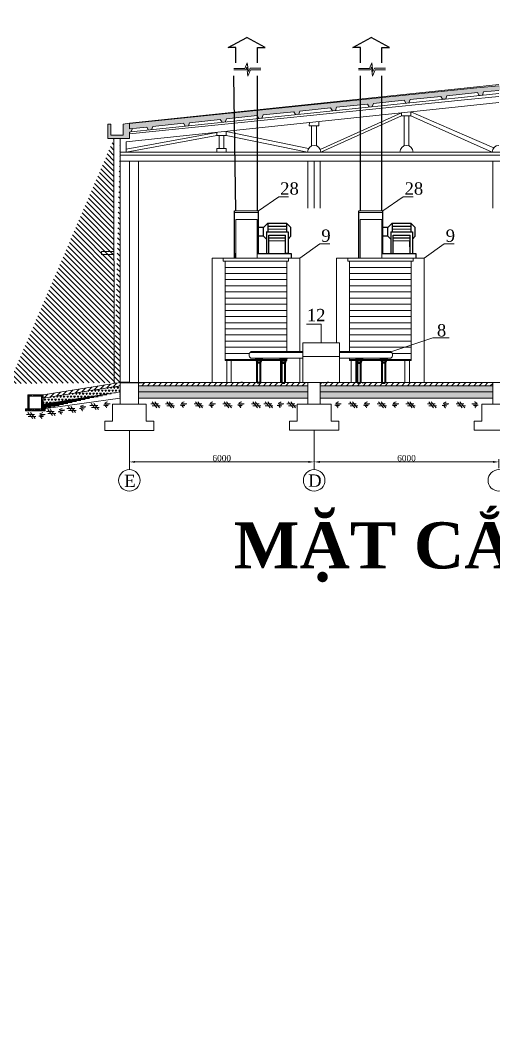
# Model space of a CAD drawing. Header units: inches. Extents: x -4475333 to 345677417, y -211198149 to 2125895.
# Drawn here: x -1955763 to -1940385, y 815438 to 848268 of the extents above; entities that cross this region are included whole.
import ezdxf

# ---------------------------------------------------------------- set-up
doc = ezdxf.new("R2010")
doc.units = ezdxf.units.IN
doc.header["$LTSCALE"] = 150
doc.header["$MEASUREMENT"] = 0
doc.linetypes.add('CENTER2', pattern=[1.125, 0.75, -0.125, 0.125, -0.125])
for name, color, linetype, lineweight in [('03 tbii', 3, 'Continuous', 50), ('1. N thuong', 255, 'Continuous', 0), ('chuthichso', 8, 'Continuous', 0), ('cot', 2, 'Continuous', 50), ('Duong vien', 7, 'Continuous', 50), ('EEEE', 7, 'Continuous', 0), ('KHUNG BVE', 7, 'Continuous', 0), ('LAYER3', 6, 'Continuous', 18), ('móng cột', 7, 'Continuous', 50), ('NHA XUONG', 80, 'Continuous', 50), ('TH net dam', 7, 'Continuous', 30)]:
    doc.layers.add(name, color=color, linetype=linetype, lineweight=lineweight)
for name, color, linetype in [('C.Tiet0.3', 3, 'Continuous'), ('Co ban', 21, 'Continuous'), ('duongtamchamgach', 50, 'Continuous'), ('MATCAT', 132, 'Continuous'), ('NET NHAP', 7, 'Continuous'), ('Net0.2', 4, 'Continuous'), ('Thiet bi', 7, 'Continuous'), ('vat lieu mat cat', 4, 'Continuous')]:
    doc.layers.add(name, color=color, linetype=linetype)
doc.styles.add('1', font='times.ttf')
doc.styles.get("Standard").update_dxf_attribs({"font": 'times.ttf', "height": 100})
doc.dimstyles.new('75', dxfattribs={"dimtxt": 200, "dimasz": 188, "dimexe": 94, "dimexo": 47, "dimgap": 20, "dimtad": 1, "dimtoh": 1, "dimdec": 0, "dimtxsty": '1', "dimcen": 2.5, "dimclrt": 256, "dimadec": 0, "dimazin": 0, "dimtfac": 1, "dimtdec": 0, "dimtix": 1, "dimtmove": 0, "dimatfit": 2, "dimfxl": 1, "dimlwd": 9, "dimlwe": 9, "dimarcsym": 0})
pattern_1 = [(130, (-1944894.3, 832384.654), (-72.8736, -6.3756), [7.61997, -83.8197]), (185, (-1944894.3, 832384.654), (14.0971, 76.4224), [6.096, -67.05576]), (79.549, (-1944900.37, 832384.12), (-58.7768, 70.04643), [6.476, -71.23575]), (133.8158, (-1944894.3, 832404.97), (-108.4312, -16.8169), [11.43, -125.7296]), (83.3644, (-1944903.33, 832403.57), (-94.9614, 98.9699), [9.714, -106.8536]), (188.816, (-1944894.3, 832404.97), (-94.9615, 98.9697), [9.144, -100.5836]), (159, (-1944904.46, 832399.894), (-60.64574, -40.90606), [7.61997, -83.8197]), (214, (-1944904.46, 832399.894), (-24.7207, 73.67493), [6.096, -67.05576]), (108.5486, (-1944909.51, 832396.486), (-85.3663, 32.76903), [6.476, -71.23575]), (142.5, (-1944894.297, 832384.654), (-1.235437, 33.821896), [0, -66.24297, 0, -68.07176, 0, -67.30976]), (172.5, (-1944894.297, 832384.654), (-26.72777, 40.07209), [0, -38.81106, 0, -64.71897, 0, -25.65391]), (212.5, (-1944871.64, 832384.654), (-54.236046, -2.29149), [0, -25.39991, 0, -79.24772, 0, -105.15563]), (222.5, (-1944861.48, 832384.654), (-59.25146, 10.17056), [0, -33.01988, 0, -52.62861, 0, -74.67574])]
pattern_2 = [(135, (-1944894.3, 832384.65), (101.0275, 101.0275), []), (135, (-1944961.65, 832384.65), (101.0275, 101.0275), [])]

# ---------------------------------------------------------------- blocks, each defined once
blk = doc.blocks.new('*D254')
at = {"layer": 'Defpoints', "color": 0, "lineweight": 0, "ltscale": 3, "transparency": 16777216}
for p in [(-1946219, 833904), (-1940219, 833904), (-1940219, 833653)]:
    blk.add_point(p, dxfattribs=at)
at = {"layer": 'NET NHAP', "color": 0, "lineweight": 9, "ltscale": 3, "transparency": 16777216}
for p, q in [((-1946219, 833951), (-1946219, 833998)), ((-1946031, 833904), (-1940407, 833904)), ((-1940219, 833700), (-1940219, 833998))]:
    blk.add_line(p, q, dxfattribs=at)
at = {"layer": 'NET NHAP', "color": 0, "lineweight": 0, "ltscale": 3, "transparency": 16777216}
for points in [[(-1946031, 833936), (-1946031, 833873), (-1946219, 833904)], [(-1940407, 833936), (-1940407, 833873), (-1940219, 833904)]]:
    blk.add_solid(points, dxfattribs=at)
at = {"layer": 'NET NHAP', "lineweight": 13, "ltscale": 3, "transparency": 16777216, "insert": (-1943219, 834026), "char_height": 200, "attachment_point": 5, "style": '1'}
blk.add_mtext('6000', dxfattribs=at)
blk = doc.blocks.new('*D253')
at = {"layer": 'Defpoints', "color": 0, "lineweight": 0, "ltscale": 3, "transparency": 16777216}
for p in [(-1952219, 833904), (-1952219, 833904), (-1946219, 833653)]:
    blk.add_point(p, dxfattribs=at)
at = {"layer": 'NET NHAP', "color": 0, "lineweight": 9, "ltscale": 3, "transparency": 16777216}
for p, q in [((-1952219, 833951), (-1952219, 833998)), ((-1946407, 833904), (-1952031, 833904)), ((-1946219, 833700), (-1946219, 833998))]:
    blk.add_line(p, q, dxfattribs=at)
at = {"layer": 'NET NHAP', "color": 0, "lineweight": 0, "ltscale": 3, "transparency": 16777216}
for points in [[(-1952031, 833936), (-1952031, 833873), (-1952219, 833904)], [(-1946407, 833936), (-1946407, 833873), (-1946219, 833904)]]:
    blk.add_solid(points, dxfattribs=at)
at = {"layer": 'NET NHAP', "lineweight": 13, "ltscale": 3, "transparency": 16777216, "insert": (-1949219, 834026), "char_height": 200, "attachment_point": 5, "style": '1'}
blk.add_mtext('6000', dxfattribs=at)

msp = doc.modelspace()

# ---------------------------------------------------------------- hatches: boundary and pattern name
at = {"linetype": 'ByBlock', "lineweight": 9, "ltscale": 10}
h = msp.add_hatch(dxfattribs=at)
h.set_pattern_fill('ANSI31', color=256, scale=967, style=0)
h.set_pattern_definition([(135, (-1800822.73, 952320.9), (85.47153, 85.47153), [])])
edge = h.paths.add_edge_path()
edge.add_line((-1952719.3, 844430.4), (-1952717.7, 836449.7))
edge.add_line((-1952519.4, 844430.4), (-1952519.4, 836481.5))
edge.add_line((-1956317.8, 836449.7), (-1956119.2, 836481.5))
edge.add_line((-1952719.3, 844424.5), (-1952519.3, 844424.4))
h = msp.add_hatch(dxfattribs=at)
h.set_pattern_fill('ANSI31', color=256, scale=967, style=0)
h.set_pattern_definition([(45, (-2192509.66, 814535.67), (-85.47153, 85.47153), [])])
edge = h.paths.add_edge_path()
edge.add_line((-1955019.3, 836081.5), (-1955019.3, 835981.5))
edge.add_line((-1955019.3, 836081.5), (-1952519.3, 836481.5))
edge.add_line((-1955019.3, 835981.5), (-1952519.3, 836381.5))
edge.add_line((-1952519.5, 836481.5), (-1952519.5, 836381.5))
h = msp.add_hatch(dxfattribs=at)
h.set_pattern_fill('TRIANG', color=256, scale=300, style=0)
h.set_pattern_definition([(120, (-1742724.74, 806181.23), (56.25, 97.42786), [56.25, -56.25]), (60, (-1742724.74, 806181.23), (112.5, 6e-08), [56.25, -56.25]), (180, (-1742696.62, 806229.94), (-56.25, 97.42786), [56.25, -56.25])])
edge = h.paths.add_edge_path()
edge.add_line((-1955019.3, 835781.5), (-1952519.3, 836181.5))
edge.add_line((-1955019.3, 835981.5), (-1952519.3, 836381.5))
edge.add_line((-1952519.5, 836381.5), (-1952519.5, 836181.5))
edge.add_line((-1955019.3, 835781.5), (-1955019.3, 835980.9))
at = {"layer": 'KHUNG BVE', "lineweight": 0}
h = msp.add_hatch(color=3, dxfattribs=at)
h.dxf.hatch_style = 1
h.paths.add_polyline_path([(-1948073, 845164.8), (-1948015.2, 845071.9), (-1947915.7, 845082.3), (-1947876.4, 845185.4), (-1946877.1, 845290.1), (-1946819.2, 845197), (-1946719.6, 845207.4), (-1946680.2, 845310.7), (-1945684.5, 845415), (-1945626.5, 845321.7), (-1945526.8, 845332.2), (-1945487.3, 845435.7), (-1944489.5, 845540.2), (-1944431.3, 845446.8), (-1944331.5, 845457.2), (-1944292, 845560.9), (-1943296.2, 845665.2), (-1943238, 845571.6), (-1943138, 845582.1), (-1943098.4, 845685.9), (-1942103.2, 845790.2), (-1942044.9, 845696.4), (-1941944.2, 845706.9), (-1941904.5, 845811), (-1940915, 845914.7), (-1940856.5, 845820.7), (-1940756, 845831.2), (-1940716.5, 845935.1), (-1940219.2, 845987.4), (-1940219.2, 846137.4), (-1940935.5, 846064.2), (-1952219.3, 844911.1), (-1952219.3, 844730.4), (-1951652.5, 844789.8), (-1951595, 844697.4), (-1951495.8, 844707.8), (-1951456.7, 844810.3), (-1950459.1, 844914.8), (-1950401.5, 844822.2), (-1950302.3, 844832.6), (-1950263.2, 844935.3), (-1949265.1, 845039.9), (-1949207.4, 844947.2), (-1949108, 844957.6), (-1949068.8, 845060.5)])
h.paths.add_polyline_path([(-1940219.2, 846137.4), (-1940219.2, 845987.4), (-1939721.9, 845935.1), (-1939682.4, 845831.2), (-1939581.9, 845820.7), (-1939523.6, 845914.4), (-1938534, 845811.3), (-1938494.2, 845706.9), (-1938393.5, 845696.4), (-1938335.4, 845789.9), (-1937340.2, 845686.5), (-1937300.4, 845582.1), (-1937200.5, 845571.6), (-1937141.9, 845665.8), (-1936146.4, 845562.4), (-1936106.2, 845457.1), (-1936007.1, 845446.8), (-1935948.4, 845541), (-1934951.5, 845436.8), (-1934911.6, 845332.2), (-1934811.9, 845321.7), (-1934753.2, 845416.1), (-1933758.7, 845312.2), (-1933718.8, 845207.4), (-1933619.2, 845197), (-1933560.4, 845291.5), (-1932989.3, 845231.8), (-1932989.3, 845398.5), (-1936098, 845716.2)])
h.paths.add_polyline_path([(-1932989.3, 845398.5), (-1932989.3, 845231.8), (-1932562.7, 845187.2), (-1932522.7, 845082.3), (-1932423.2, 845071.9), (-1932364.3, 845166.5), (-1931370.4, 845062.6), (-1931330.4, 844957.6), (-1931231, 844947.2), (-1931172.1, 845041.8), (-1930176.2, 844937.9), (-1930136.1, 844832.6), (-1930036.9, 844822.2), (-1929977.9, 844917.2), (-1928982.7, 844813), (-1928942.6, 844707.8), (-1928843.4, 844697.4), (-1928784.4, 844792.3), (-1928219.1, 844730.4), (-1928219.1, 844911.1)])
h = msp.add_hatch(color=256, dxfattribs=at)
h.dxf.hatch_style = 1
h.paths.add_polyline_path([(-1928019.1, 844890.3), (-1928219.1, 844924.5), (-1928219.1, 844730.4), (-1928317.9, 844741.2), (-1928269.1, 844637.3), (-1928219.1, 844630.4), (-1928219.1, 844567.9), (-1928219.1, 844424.4), (-1928019.1, 844424.5), (-1927519.1, 844424.5), (-1927519.1, 844890.3), (-1927619.1, 844890.3), (-1927619.1, 844524.5), (-1928019.1, 844524.5)])
h.paths.add_polyline_path([(-1952120.7, 844740.7), (-1952219.3, 844730.4), (-1952219.3, 844911.1), (-1952219.3, 844924.5), (-1952419.3, 844890.3), (-1952419.3, 844524.5), (-1952819.3, 844524.5), (-1952819.3, 844890.3), (-1952919.3, 844890.3), (-1952919.3, 844424.5), (-1952419.3, 844424.5), (-1952219.3, 844424.4), (-1952219.3, 844630.4), (-1952169.3, 844637.3)])
at = {"layer": 'MATCAT', "lineweight": 9, "ltscale": 3}
h = msp.add_hatch(dxfattribs=at)
h.set_pattern_fill('ANSI31', color=3, scale=40, style=0)
h.set_pattern_definition([(45, (-3436608.02, 1067353.47), (-89.802561, 89.802561), [])])
edge = h.paths.add_edge_path()
edge.add_line((-1946419.2, 836481.5), (-1951388.5, 836481.5))
edge.add_line((-1951388.5, 836481.4), (-1951643.5, 836481.4))
edge.add_line((-1951643.5, 836481.5), (-1951919.3, 836481.5))
edge.add_line((-1951919.3, 836481.5), (-1951919.3, 836381.5))
edge.add_line((-1951919.3, 836381.5), (-1946419.2, 836381.5))
edge.add_line((-1946419.2, 836381.5), (-1946419.2, 836481.5))
h.paths.add_polyline_path([(-1940419.1, 836481.5), (-1946019.2, 836481.5), (-1946019.2, 836381.5), (-1940419.1, 836381.5)])
h.paths.add_polyline_path([(-1934419.2, 836481.5), (-1940019.1, 836481.5), (-1940019.1, 836381.5), (-1934419.2, 836381.5)])
h.paths.add_polyline_path([(-1928519.1, 836481.5), (-1928795, 836481.5), (-1928795, 836481.4), (-1929050, 836481.4), (-1929050, 836481.5), (-1934019.2, 836481.5), (-1934019.2, 836381.5), (-1928519.1, 836381.5)])
h = msp.add_hatch(dxfattribs=at)
h.set_pattern_fill('TRIANG', color=3, scale=15, style=0)
h.set_pattern_definition([(60, (-3436608.02, 1067353.47), (-71.437474, 123.733365), [71.4375, -71.4375]), (120, (-3436608.02, 1067353.47), (-142.874974, 1.5e-05), [71.4375, -71.4375]), (0, (-3436643.74, 1067415.34), (71.4375, 123.73335), [71.4375, -71.4375])])
h.paths.add_polyline_path([(-1951919.3, 836381.5), (-1951919.3, 836181.5), (-1946419.2, 836181.5), (-1946419.2, 836381.5)])
h.paths.add_polyline_path([(-1940419.1, 836181.5), (-1940419.1, 836181.5), (-1940419.1, 836381.5), (-1946019.2, 836381.5), (-1946019.2, 836181.5)])
h.paths.add_polyline_path([(-1940019.1, 836381.5), (-1940019.1, 836181.5), (-1934419.2, 836181.5), (-1934419.2, 836381.5)])
h.paths.add_polyline_path([(-1934019.2, 836381.5), (-1934019.2, 836181.5), (-1928519.1, 836181.5), (-1928519.1, 836381.5)])
h = msp.add_hatch(dxfattribs=at)
h.set_pattern_fill('DOTS', color=3, scale=25, style=0)
h.set_pattern_definition([(0, (-3436608.02, 1067353.47), (19.84375, 39.6875), [0, -39.6875])])
edge = h.paths.add_edge_path()
edge.add_line((-1940419.1, 836181.5), (-1946019.2, 836181.5))
edge.add_line((-1946019.2, 836181.5), (-1946019.2, 835981.5))
edge.add_line((-1946019.2, 835981.5), (-1940569.1, 835981.5))
edge.add_line((-1940569.1, 835981.5), (-1940419.1, 835981.5))
edge.add_line((-1940419.1, 835981.5), (-1940419.1, 836181.5))
edge = h.paths.add_edge_path()
edge.add_line((-1934419.2, 836181.5), (-1940019.1, 836181.5))
edge.add_line((-1940019.1, 836181.5), (-1940019.1, 835981.5))
edge.add_line((-1940019.1, 835981.5), (-1939869.1, 835981.5))
edge.add_line((-1939869.1, 835981.5), (-1934419.2, 835981.5))
edge.add_line((-1934419.2, 835981.5), (-1934419.2, 836181.5))
at = {"layer": 'Net0.2', "lineweight": 9}
h = msp.add_hatch(dxfattribs=at)
h.set_pattern_fill('AR-CONC', color=256, scale=0.399999, style=0)
h.set_pattern_definition(pattern_1)
h.paths.add_polyline_path([(-1955589.3, 835631.5), (-1955519.3, 835631.5), (-1955519.3, 836081.5), (-1955504, 836081.5), (-1955504, 836026.9), (-1955469.3, 836026.9), (-1955469.3, 835631.5), (-1955069.3, 835631.5), (-1955069.3, 836026.9), (-1955034.6, 836026.9), (-1955034.6, 836081.5), (-1955019.3, 836081.5), (-1955019.3, 835631.5), (-1954949.3, 835631.5), (-1954949.3, 835561.5), (-1955589.3, 835561.5)])
h = msp.add_hatch(dxfattribs=at)
h.set_pattern_fill('ANSI32', color=256, scale=14.999947, style=0)
h.set_pattern_definition(pattern_2)
h.paths.add_polyline_path([(-1955589.3, 835631.5), (-1955519.3, 835631.5), (-1955519.3, 836081.5), (-1955504, 836081.5), (-1955504, 836026.9), (-1955469.3, 836026.9), (-1955469.3, 835631.5), (-1955069.3, 835631.5), (-1955069.3, 836026.9), (-1955034.6, 836026.9), (-1955034.6, 836081.5), (-1955019.3, 836081.5), (-1955019.3, 835631.5), (-1954949.3, 835631.5), (-1954949.3, 835561.5), (-1955589.3, 835561.5)])
h = msp.add_hatch(dxfattribs=at)
h.set_pattern_fill('AR-CONC', color=256, scale=0.399999, style=0)
h.set_pattern_definition(pattern_1)
h.paths.add_polyline_path([(-1955489, 836081.5), (-1955049.6, 836081.5), (-1955049.6, 836042.5), (-1955489, 836042.5)])
h = msp.add_hatch(dxfattribs=at)
h.set_pattern_fill('ANSI32', color=256, scale=14.999947, style=0)
h.set_pattern_definition(pattern_2)
h.paths.add_polyline_path([(-1955489, 836081.5), (-1955049.6, 836081.5), (-1955049.6, 836042.5), (-1955489, 836042.5)])
at = {"layer": 'vat lieu mat cat', "lineweight": 9}
h = msp.add_hatch(dxfattribs=at)
h.set_pattern_fill('DOTS', color=256, scale=500, style=0)
h.set_pattern_definition([(180, (-1742724.742, 806181.23), (-15.625, 31.25), [0, -31.25])])
edge = h.paths.add_edge_path()
edge.add_line((-1955019.3, 835781.5), (-1955019.3, 835631.5))
edge.add_line((-1952521.9, 835981.5), (-1955011.1, 835631.5))
edge.add_line((-1955019.3, 835781.5), (-1952519.3, 836181.5))
edge.add_line((-1952521.9, 835981.5), (-1952521.9, 836181.5))
h = msp.add_hatch(dxfattribs=at)
h.set_pattern_fill('DOTS', color=256, scale=500, style=0)
h.set_pattern_definition([(0, (-2189209.525, 814535.674), (15.625, 31.25), [0, -31.25])])
edge = h.paths.add_edge_path()
edge.add_line((-1946419.2, 835981.5), (-1946419.2, 836181.5))
edge.add_line((-1951919.3, 836181.5), (-1946419.2, 836181.5))
edge.add_line((-1951919.3, 835981.5), (-1951919.3, 836181.5))
edge.add_line((-1940419.1, 835981.5), (-1946019.2, 835981.5))

# ---------------------------------------------------------------- linework, layer by layer
at = {"color": 1, "linetype": 'Continuous', "lineweight": 18}
for p, q in [((-1948467.1, 846699.2), (-1948824.4, 846699.2)), ((-1948467.1, 846699.2), (-1948388, 846883.8)), ((-1948439.3, 846659.2), (-1948402.4, 846743.5)), ((-1948402.4, 846743.5), (-1948370.4, 846449.2)), ((-1948388, 846883.8), (-1948352.8, 846598.4)), ((-1948352.8, 846598.4), (-1948300, 846703.8)), ((-1948300, 846703.8), (-1947948.1, 846703.8)), ((-1944424.5, 846699.2), (-1944781.8, 846699.2)), ((-1944424.5, 846699.2), (-1944345.4, 846883.8)), ((-1944396.7, 846659.2), (-1944359.8, 846743.5)), ((-1944359.8, 846743.5), (-1944327.8, 846449.2)), ((-1944345.4, 846883.8), (-1944310.2, 846598.4)), ((-1944310.2, 846598.4), (-1944257.5, 846703.8)), ((-1944257.5, 846703.8), (-1943905.5, 846703.8)), ((-1948824.4, 846659.2), (-1948439.3, 846659.2)), ((-1948370.4, 846449.2), (-1948280.9, 846659.2)), ((-1948280.9, 846659.2), (-1947948.1, 846659.2)), ((-1944781.8, 846659.2), (-1944396.7, 846659.2)), ((-1944327.8, 846449.2), (-1944238.3, 846659.2)), ((-1944238.3, 846659.2), (-1943905.5, 846659.2))]:
    msp.add_line(p, q, dxfattribs=at)
at = {"ltscale": 5}
for p, q in [((-1947723.8, 841571.8), (-1947115.5, 841574.7)), ((-1947723.3, 841475.5), (-1947115, 841478.4)), ((-1943683.8, 841571.8), (-1943075.5, 841574.7)), ((-1943683.3, 841475.5), (-1943075, 841478.4)), ((-1947689.9, 841186.7), (-1947144.8, 841189.3)), ((-1943649.9, 841186.7), (-1943104.8, 841189.4))]:
    msp.add_line(p, q, dxfattribs=at)
at = {"linetype": 'ByBlock', "lineweight": 18}
msp.add_line((-1952719.7, 836381.5), (-1952719.3, 836381.5), dxfattribs=at)
at = {"linetype": 'ByBlock', "lineweight": 18, "ltscale": 10}
for p, q in [((-1952521.9, 835981.5), (-1952521.1, 835981.5)), ((-1952519.3, 836181.5), (-1952519.5, 836181.5))]:
    msp.add_line(p, q, dxfattribs=at)
at = {"layer": '1. N thuong', "linetype": 'Continuous', "lineweight": 18, "ltscale": 10}
for p, q in [((-1940935.5, 846064.2), (-1952219.3, 844911.1)), ((-1940219.2, 846137.4), (-1940935.5, 846064.2)), ((-1943098.4, 845685.9), (-1942103.2, 845790.2)), ((-1942044.9, 845696.4), (-1942103, 845789.9)), ((-1941944.2, 845706.9), (-1941904.7, 845810.6)), ((-1941904.5, 845811), (-1940915, 845914.7)), ((-1940856.5, 845820.7), (-1940915, 845914.7)), ((-1940856.5, 845820.7), (-1940914.8, 845914.4)), ((-1940716.5, 845935.1), (-1940756, 845831.2)), ((-1940219.2, 845987.4), (-1940716.5, 845935.1)), ((-1946680.2, 845310.7), (-1945684.5, 845415)), ((-1945626.5, 845321.7), (-1945684.5, 845415)), ((-1945526.8, 845332.2), (-1945487.3, 845435.7)), ((-1945487.3, 845435.7), (-1944489.5, 845540.2)), ((-1944431.3, 845446.8), (-1944489.5, 845540.2)), ((-1944292, 845560.9), (-1944331.5, 845457.2)), ((-1944292, 845560.9), (-1943296.2, 845665.2)), ((-1943296.2, 845665.2), (-1943238, 845571.6)), ((-1943138, 845582.1), (-1943098.4, 845685.9)), ((-1949108, 844957.6), (-1949068.8, 845060.5)), ((-1949068.8, 845060.5), (-1948073, 845164.8)), ((-1948015.1, 845071.5), (-1948073, 845164.8)), ((-1947915.7, 845082.3), (-1947876.4, 845185.4)), ((-1947876.4, 845185.4), (-1946877.1, 845290.1)), ((-1946877.1, 845290.1), (-1946819, 845196.6)), ((-1946719.6, 845207.4), (-1946680.2, 845310.7)), ((-1952219.3, 844924.5), (-1952419.3, 844890.3)), ((-1952419.3, 844890.3), (-1952419.3, 844524.5)), ((-1952219.3, 844911.1), (-1952219.3, 844730.4)), ((-1952219.3, 844730.4), (-1951652.5, 844789.8)), ((-1951652.5, 844789.8), (-1951595, 844697.4)), ((-1951495.8, 844707.8), (-1951456.7, 844810.3)), ((-1951456.7, 844810.3), (-1950459.1, 844914.8)), ((-1950401.5, 844822.2), (-1950459.1, 844914.8)), ((-1950263.2, 844935.3), (-1950302.3, 844832.6)), ((-1950263.2, 844935.3), (-1949265.1, 845039.9)), ((-1949207.3, 844946.9), (-1949265.1, 845039.9))]:
    msp.add_line(p, q, dxfattribs=at)
at = {"layer": '1. N thuong', "lineweight": 18}
for p, q in [((-1952919.3, 844424.5), (-1952919.3, 844890.3)), ((-1952819.3, 844890.3), (-1952819.3, 844524.5)), ((-1952219.3, 844924.5), (-1952219.3, 844730.4)), ((-1952219.3, 844880.4), (-1952219.3, 844730.4)), ((-1952219.3, 844880.4), (-1952219.3, 844730.4)), ((-1952120.7, 844740.7), (-1952169.3, 844637.3)), ((-1952419.3, 844424.5), (-1952919.3, 844424.5)), ((-1952819.3, 844524.5), (-1952419.3, 844524.5)), ((-1952219.3, 844630.4), (-1952169.3, 844637.3)), ((-1952219.3, 844630.4), (-1952219.3, 844424.5))]:
    msp.add_line(p, q, dxfattribs=at)
at = {"layer": '1. N thuong', "lineweight": 0}
msp.add_line((-1952919.3, 844890.3), (-1952819.3, 844890.3), dxfattribs=at)
at = {"layer": '1. N thuong', "linetype": 'ByBlock', "lineweight": 18, "ltscale": 10}
msp.add_line((-1952419.3, 844424.5), (-1952219.3, 844424.4), dxfattribs=at)
at = {"layer": 'C.Tiet0.3', "lineweight": 18}
for p, q in [((-1955519.3, 836081.5), (-1955519.3, 835631.5)), ((-1955519.3, 836081.5), (-1955504, 836081.5)), ((-1955504, 836081.5), (-1955504, 836026.9)), ((-1955504, 836026.9), (-1955469.3, 836026.9)), ((-1955489, 836081.5), (-1955489, 836042.5)), ((-1955489, 836081.5), (-1955049.6, 836081.5)), ((-1955049.6, 836042.5), (-1955489, 836042.5)), ((-1955469.3, 836026.9), (-1955469.3, 835631.5)), ((-1955069.3, 836026.9), (-1955034.6, 836026.9)), ((-1955069.3, 836026.9), (-1955069.3, 835631.5)), ((-1955049.6, 836081.5), (-1955049.6, 836042.5)), ((-1955034.6, 836081.5), (-1955034.6, 836026.9)), ((-1955034.6, 836081.5), (-1955019.3, 836081.5)), ((-1955019.3, 836081.5), (-1955019.3, 835631.5)), ((-1955589.3, 835631.5), (-1955589.3, 835561.5)), ((-1955519.3, 835631.5), (-1955589.3, 835631.5)), ((-1954949.3, 835561.5), (-1955589.3, 835561.5)), ((-1955519.3, 835561.5), (-1954949.3, 835561.5)), ((-1955469.3, 835631.5), (-1955069.3, 835631.5)), ((-1955019.3, 835631.5), (-1954949.3, 835631.5)), ((-1955019.3, 835631.5), (-1954949.3, 835631.5)), ((-1954949.3, 835631.5), (-1954949.3, 835561.5))]:
    msp.add_line(p, q, dxfattribs=at)
at = {"layer": 'chuthichso', "lineweight": 0}
for p, q in [((-1948022.9, 842064.5), (-1947370, 842528.5)), ((-1947370, 842528.5), (-1947047.1, 842528.5)), ((-1943982.9, 842064.5), (-1943330, 842528.5)), ((-1943330, 842528.5), (-1943007.1, 842528.5)), ((-1946687.9, 840531.5), (-1946035, 840995.5)), ((-1946035, 840995.5), (-1945712.1, 840995.5)), ((-1942647.9, 840531.5), (-1941995, 840995.5)), ((-1941995, 840995.5), (-1941672.1, 840995.5)), ((-1942364.2, 837937.7), (-1941833.7, 837937.7))]:
    msp.add_line(p, q, dxfattribs=at)
at = {"layer": 'Co ban', "linetype": 'Continuous', "lineweight": -2, "ltscale": 10}
for p, q in [((-1952219.3, 836481.5), (-1952519.4, 836481.5)), ((-1948639.3, 836481.5), (-1948619.2, 836481.5)), ((-1948544.3, 836481.5), (-1948594.3, 836481.5)), ((-1945936.4, 836481.5), (-1945887.9, 836481.5)), ((-1945743.4, 836481.5), (-1945791.9, 836481.5)), ((-1944805.4, 836481), (-1944756.9, 836481.5)), ((-1944660.9, 836481), (-1944612.4, 836481.5)), ((-1944597.9, 836481.5), (-1944529.4, 836481.5))]:
    msp.add_line(p, q, dxfattribs=at)
at = {"layer": 'cot', "linetype": 'ByBlock', "lineweight": 18}
msp.add_line((-1946739.3, 836481.5), (-1946371.5, 836481.6), dxfattribs=at)
at = {"layer": 'cot', "lineweight": 18}
for p, q in [((-1951919.3, 836181.5), (-1946419.2, 836181.5)), ((-1946019.2, 836181.5), (-1940419.1, 836181.5))]:
    msp.add_line(p, q, dxfattribs=at)
at = {"layer": 'Defpoints'}
for p, q in [((-1947145.9, 841099.8), (-1947145.9, 841099.8)), ((-1943105.9, 841099.9), (-1943105.9, 841099.9)), ((-1947104.8, 840681.3), (-1947134.8, 840681.3)), ((-1947054.8, 840681.3), (-1947134.8, 840681.3)), ((-1947054.8, 840681.3), (-1947104.8, 840681.3)), ((-1947054.8, 840681.3), (-1947054.8, 840681.3))]:
    msp.add_line(p, q, dxfattribs=at)
at = {"layer": 'Duong vien', "lineweight": 18}
for p, q in [((-1943381.9, 845253.6), (-1946023.6, 844068.8)), ((-1943381.9, 845155.8), (-1946004.6, 843981.5)), ((-1943381.9, 845155.8), (-1943381.9, 845253.6)), ((-1943381.9, 845155.8), (-1943229.3, 845155.8)), ((-1943299.2, 844179.6), (-1943299.2, 845155.8)), ((-1943076.8, 845155.8), (-1943229.3, 845155.8)), ((-1943139.2, 844179.6), (-1943139.2, 845155.8)), ((-1943076.8, 845155.8), (-1943076.8, 845285.7)), ((-1946375.2, 844836.7), (-1946372.8, 844937.9)), ((-1946375.2, 844836.7), (-1946222.6, 844836.7)), ((-1946303.5, 844177.8), (-1946303.5, 844836.7)), ((-1946070.1, 844836.7), (-1946222.6, 844836.7)), ((-1946142.7, 844180.9), (-1946142.7, 844836.7)), ((-1946070.1, 844836.7), (-1946070.1, 844969.9)), ((-1949379.9, 844620.6), (-1952319.4, 844078.2)), ((-1949378.4, 844519.1), (-1952319.4, 843981.5)), ((-1949378.4, 844519.1), (-1949379.9, 844620.6)), ((-1949378.4, 844519.1), (-1949225.9, 844519.1)), ((-1949305.9, 844097.2), (-1949305.9, 844519.1)), ((-1949073.3, 844519.1), (-1949225.9, 844519.1)), ((-1949145.9, 844097.2), (-1949145.9, 844519.1)), ((-1949073.3, 844519.1), (-1949073.7, 844652.9)), ((-1946401.1, 844094.3), (-1949073.7, 844652.9)), ((-1946433.8, 843981.5), (-1949073.3, 844519.1)), ((-1952319.4, 843981.5), (-1952319.4, 844310.3)), ((-1949378.4, 844097.2), (-1949378.4, 843981.5)), ((-1949378.4, 844097.2), (-1949225.9, 844097.2)), ((-1949073.3, 844097.2), (-1949225.9, 844097.2)), ((-1949073.3, 844097.2), (-1949073.3, 843981.5))]:
    msp.add_line(p, q, dxfattribs=at)
for centre, start in [((-1946219.2, 843980.4), 0.28682), ((-1943219.2, 843980.4), 0.28682), ((-1940219.2, 843980.4), 90), ((-1940219.2, 843980.4), 90)]:
    msp.add_arc(centre, 214.6, start, 179.71318, dxfattribs=at)
at = {"layer": 'duongtamchamgach', "linetype": 'CENTER2', "lineweight": 15, "ltscale": 200}
for p, q in [((-1952219.3, 836482.6), (-1952219.3, 843681.5)), ((-1952219.3, 836481.5), (-1952219.3, 843681.4)), ((-1946219.3, 842154.5), (-1946219.3, 843681.4))]:
    msp.add_line(p, q, dxfattribs=at)
at = {"layer": 'duongtamchamgach', "linetype": 'Continuous', "lineweight": -2, "ltscale": 10}
msp.add_line((-1952519.2, 836481.5), (-1951719.2, 836481.5), dxfattribs=at)
at = {"layer": 'EEEE', "color": 5, "lineweight": 40}
for p, q in [((-1948274.5, 837481.5), (-1946590, 837481.5)), ((-1948117.1, 837281.5), (-1948067.6, 837132.8)), ((-1948100.9, 837232.8), (-1947934.2, 837232.8)), ((-1948092.6, 837207.8), (-1947942.6, 837207.8)), ((-1947919.4, 837277.5), (-1947967.6, 837132.8)), ((-1947318, 837280.1), (-1947268.5, 837131.5)), ((-1947301.8, 837231.5), (-1947135.1, 837231.5)), ((-1947293.5, 837206.5), (-1947143.5, 837206.5)), ((-1947118.9, 837280.1), (-1947168.5, 837131.5)), ((-1945390, 837481.5), (-1943728.1, 837481.5)), ((-1944858.9, 837278.8), (-1944809.3, 837130.1)), ((-1944858.9, 837278.8), (-1944809.3, 837130.1)), ((-1944842.7, 837230.1), (-1944676, 837230.1)), ((-1944842.7, 837230.1), (-1944676, 837230.1)), ((-1944834.3, 837205.1), (-1944684.3, 837205.1)), ((-1944834.3, 837205.1), (-1944684.3, 837205.1)), ((-1944659.8, 837278.8), (-1944709.3, 837130.1)), ((-1944659.8, 837278.8), (-1944709.3, 837130.1)), ((-1944061.1, 837281.5), (-1944011.6, 837132.8)), ((-1944044.9, 837232.8), (-1943878.3, 837232.8)), ((-1944036.6, 837207.8), (-1943886.6, 837207.8)), ((-1943862, 837281.5), (-1943911.6, 837132.8)), ((-1948067.6, 836481.8), (-1948067.6, 837132.8)), ((-1948067.6, 837132.8), (-1947967.6, 837132.8)), ((-1947967.6, 837132.8), (-1947967.6, 836481.8)), ((-1947268.5, 836480.5), (-1947268.5, 837131.5)), ((-1947268.5, 837131.5), (-1947168.5, 837131.5)), ((-1947168.5, 837131.5), (-1947168.5, 836480.5)), ((-1944809.3, 836479.1), (-1944809.3, 837130.1)), ((-1944809.3, 837130.1), (-1944709.3, 837130.1)), ((-1944809.3, 836479.1), (-1944809.3, 837130.1)), ((-1944809.3, 837130.1), (-1944709.3, 837130.1)), ((-1944709.3, 837130.1), (-1944709.3, 836479.1)), ((-1944709.3, 837130.1), (-1944709.3, 836479.1)), ((-1944011.6, 837132.8), (-1943911.6, 837132.8)), ((-1944010.2, 836479.1), (-1944010.2, 837128.8)), ((-1943910.2, 837128.8), (-1943910.2, 836479.1))]:
    msp.add_line(p, q, dxfattribs=at)
at = {"layer": 'EEEE', "color": 5, "linetype": 'Continuous', "lineweight": 40, "ltscale": 10}
for p, q in [((-1948067.6, 836481.8), (-1947967.6, 836481.8)), ((-1947268.5, 836480.5), (-1947168.5, 836480.5)), ((-1944809.4, 836479.1), (-1944709.4, 836479.1)), ((-1944809.4, 836479.1), (-1944709.4, 836479.1)), ((-1944010.2, 836479.1), (-1943910.2, 836479.1))]:
    msp.add_line(p, q, dxfattribs=at)
at = {"layer": 'KHUNG BVE', "color": 2, "linetype": 'Continuous', "lineweight": 18, "ltscale": 10}
for p, q in [((-1940935.5, 846106.5), (-1952219.3, 844924.5)), ((-1940219.2, 846181.5), (-1940935.5, 846106.5)), ((-1952169.3, 844637.3), (-1941335.5, 845770.6)), ((-1941335.5, 845770.6), (-1940219.2, 845887.4)), ((-1940219.2, 845787.4), (-1941335.5, 845673.9)), ((-1941335.5, 845673.9), (-1952219.3, 844567.9)), ((-1952519.4, 844424.5), (-1952519.4, 836481.5)), ((-1955019.3, 836081.5), (-1952519.3, 836481.5)), ((-1955019.3, 835981.5), (-1952519.3, 836381.5)), ((-1952519.3, 836481.5), (-1952521.9, 835781.5)), ((-1951919.3, 835781.5), (-1951919.3, 836481.5)), ((-1946419.2, 836481.5), (-1946419.2, 835981.5)), ((-1946419.2, 836481.5), (-1946019.2, 836481.5)), ((-1946019.2, 836481.5), (-1946019.2, 835981.5)), ((-1946019.2, 836481.5), (-1940019.1, 836481.5)), ((-1940419.1, 836481.5), (-1940419.1, 835981.5)), ((-1955019.3, 835781.5), (-1952519.3, 836181.5)), ((-1952521.9, 835981.5), (-1955011.1, 835631.5)), ((-1945669.2, 835781.5), (-1946769.2, 835781.5)), ((-1940769.1, 835781.5), (-1939669.1, 835781.5))]:
    msp.add_line(p, q, dxfattribs=at)
at = {"layer": 'KHUNG BVE', "linetype": 'Continuous', "lineweight": 18, "ltscale": 10}
for p, q in [((-1940756, 845831.2), (-1940856.5, 845820.7)), ((-1941335.5, 845469.6), (-1952319.4, 844310.3)), ((-1941335.5, 845469.6), (-1940219.2, 845587.4)), ((-1941335.5, 844526.4), (-1943076.8, 845285.7)), ((-1943076.8, 845155.8), (-1941335.5, 844382.1)), ((-1952719.3, 844424.5), (-1952717.7, 836449.7)), ((-1941335.5, 844526.4), (-1940387.9, 844113.1)), ((-1940433.8, 843981.5), (-1941335.5, 844382.1)), ((-1952519.4, 843681.5), (-1952519.2, 836481.5)), ((-1951919.3, 836481.5), (-1951920.7, 843681.5)), ((-1946419.2, 843681.5), (-1946419.7, 842154.5)), ((-1946019.2, 842154.5), (-1946019.2, 843681.4)), ((-1946019.2, 843681.4), (-1946019.2, 842154.5)), ((-1940419.1, 843681.5), (-1940419.6, 842154.5)), ((-1952718.5, 840750.7), (-1953118.5, 840750.7)), ((-1953118.5, 840650.7), (-1953118.5, 840750.7)), ((-1953118.5, 840650.7), (-1952718.5, 840650.7)), ((-1952718.5, 840650.7), (-1952718.5, 840750.7)), ((-1952519.3, 836381.5), (-1952519.5, 836381.5)), ((-1946419.2, 836481.5), (-1952219.3, 836481.5)), ((-1951919.3, 836481.5), (-1950419.3, 836481.5)), ((-1946419.2, 836381.5), (-1951919.3, 836381.5)), ((-1951388.5, 836481.4), (-1951643.5, 836481.4)), ((-1951419.3, 836481.5), (-1951319.3, 836481.5)), ((-1950819.3, 836481.5), (-1950919.3, 836481.5)), ((-1947081.5, 836481.5), (-1946981.5, 836481.5)), ((-1940419.1, 836381.5), (-1946019.2, 836381.5)), ((-1941838.2, 836481.5), (-1941817.8, 836481.5)), ((-1941308.2, 836481.5), (-1941326.2, 836481.5)), ((-1955019.3, 836081.5), (-1955019.3, 835981.5)), ((-1955019.3, 835781.5), (-1955019.3, 835980.9)), ((-1952521.1, 835981.5), (-1952521.9, 835981.5)), ((-1951919.3, 835981.5), (-1951919.3, 836181.5)), ((-1946419.2, 835981.5), (-1951919.3, 835981.5)), ((-1946419.2, 835981.5), (-1946419.2, 836181.5)), ((-1946419.2, 835981.5), (-1946419.2, 835781.5)), ((-1946019.2, 835981.5), (-1946019.2, 836181.5)), ((-1940419.1, 835981.5), (-1946019.2, 835981.5)), ((-1946019.2, 835981.5), (-1946019.2, 835781.5)), ((-1940419.1, 835981.5), (-1940419.1, 836181.5)), ((-1940419.1, 835981.5), (-1940419.1, 835781.5)), ((-1955019.3, 835781.5), (-1955019.3, 835631.5)), ((-1952769.3, 835781.1), (-1952769.3, 835231.1)), ((-1951669.3, 835781.1), (-1952769.3, 835781.1)), ((-1951669.3, 835231.1), (-1951669.3, 835781.1)), ((-1946769.2, 835781.5), (-1946769.2, 835231.5)), ((-1945669.2, 835231.5), (-1945669.2, 835781.5)), ((-1940769.1, 835231.5), (-1940769.1, 835781.5)), ((-1952769.3, 835231.1), (-1953019.3, 835231.1)), ((-1953019.3, 835231.1), (-1953019.3, 834931.1)), ((-1951419.3, 835231.1), (-1951669.3, 835231.1)), ((-1951419.3, 834931.1), (-1951419.3, 835231.1)), ((-1946769.2, 835231.5), (-1947019.2, 835231.5)), ((-1947019.2, 835231.5), (-1947019.2, 834931.5)), ((-1945419.2, 835231.5), (-1945669.2, 835231.5)), ((-1945419.2, 834931.5), (-1945419.2, 835231.5)), ((-1941019.1, 834931.5), (-1941019.1, 835231.5)), ((-1941019.1, 835231.5), (-1940769.1, 835231.5)), ((-1953019.3, 834931.1), (-1951419.3, 834931.1)), ((-1947019.2, 834931.5), (-1945419.2, 834931.5)), ((-1939419.1, 834931.5), (-1941019.1, 834931.5))]:
    msp.add_line(p, q, dxfattribs=at)
at = {"layer": 'KHUNG BVE', "color": 3, "linetype": 'Continuous', "lineweight": 18, "ltscale": 10}
for p, q in [((-1941335.5, 843981.5), (-1952519.4, 843981.5)), ((-1952519.4, 843881.5), (-1941335.5, 843881.5)), ((-1936481.1, 843981.5), (-1941335.5, 843981.5)), ((-1936481.1, 843881.5), (-1941335.5, 843881.5)), ((-1941335.5, 843681.5), (-1952519.4, 843681.5)), ((-1936481.1, 843681.5), (-1941335.5, 843681.5))]:
    msp.add_line(p, q, dxfattribs=at)
at = {"layer": 'KHUNG BVE', "lineweight": 0}
for p, q in [((-1948806.9, 842064.5), (-1948022.9, 842064.5)), ((-1948806.9, 842064.5), (-1948806.9, 842019.5)), ((-1948806.9, 842019.5), (-1948022.9, 842019.5)), ((-1948414.9, 841788.8), (-1948764.9, 841788.8)), ((-1948764.9, 841788.8), (-1948764.9, 840531.5)), ((-1948414.9, 841788.8), (-1948064.9, 841788.8)), ((-1948064.9, 841788.8), (-1948064.9, 840531.5)), ((-1944766.9, 842064.5), (-1943982.9, 842064.5)), ((-1944766.9, 842064.5), (-1944766.9, 842019.5)), ((-1944766.9, 842019.5), (-1943982.9, 842019.5)), ((-1944374.9, 841788.8), (-1944724.9, 841788.8)), ((-1944724.9, 841788.8), (-1944724.9, 840531.5)), ((-1944374.9, 841788.8), (-1944024.9, 841788.8)), ((-1944024.9, 841788.8), (-1944024.9, 840531.5)), ((-1944766.9, 840531.5), (-1944766.9, 841066.7)), ((-1949167.9, 840531.5), (-1949167.9, 840431.5)), ((-1947047.9, 840531.5), (-1947047.9, 840431.5)), ((-1945127.9, 840531.5), (-1945127.9, 840431.5)), ((-1943007.9, 840531.5), (-1943007.9, 840431.5)), ((-1949167.9, 840431.5), (-1947047.9, 840431.5)), ((-1949107.9, 840431.5), (-1949107.9, 837201.5)), ((-1949107.9, 840231.5), (-1947107.9, 840231.5)), ((-1947107.9, 840431.5), (-1947107.9, 837481.5)), ((-1945127.9, 840431.5), (-1943007.9, 840431.5)), ((-1945067.9, 840431.5), (-1945067.9, 837481.5)), ((-1945067.9, 840231.5), (-1943067.9, 840231.5)), ((-1943067.9, 840431.5), (-1943067.9, 837201.5)), ((-1949107.9, 840031.5), (-1947107.9, 840031.5)), ((-1949107.9, 839831.5), (-1947107.9, 839831.5)), ((-1945067.9, 840031.5), (-1943067.9, 840031.5)), ((-1945067.9, 839831.5), (-1943067.9, 839831.5)), ((-1949107.9, 839631.5), (-1947107.9, 839631.5)), ((-1945067.9, 839631.5), (-1943067.9, 839631.5)), ((-1949107.9, 839431.5), (-1947107.9, 839431.5)), ((-1949107.9, 839231.5), (-1947107.9, 839231.5)), ((-1945067.9, 839431.5), (-1943067.9, 839431.5)), ((-1945067.9, 839231.5), (-1943067.9, 839231.5)), ((-1949107.9, 839031.5), (-1947107.9, 839031.5)), ((-1949107.9, 838831.5), (-1947107.9, 838831.5)), ((-1945067.9, 839031.5), (-1943067.9, 839031.5)), ((-1945067.9, 838831.5), (-1943067.9, 838831.5)), ((-1949107.9, 838631.5), (-1947107.9, 838631.5)), ((-1945067.9, 838631.5), (-1943067.9, 838631.5)), ((-1949107.9, 838431.5), (-1947107.9, 838431.5)), ((-1949107.9, 838231.5), (-1947107.9, 838231.5)), ((-1945990, 838378.9), (-1946463.5, 838378.9)), ((-1945990, 837781.5), (-1945990, 838378.9)), ((-1945067.9, 838431.5), (-1943067.9, 838431.5)), ((-1945067.9, 838231.5), (-1943067.9, 838231.5)), ((-1949107.9, 838031.5), (-1947107.9, 838031.5)), ((-1945067.9, 838031.5), (-1943067.9, 838031.5)), ((-1943728.1, 837481.5), (-1942364.2, 837937.7)), ((-1949107.9, 837831.5), (-1947107.9, 837831.5)), ((-1949107.9, 837631.5), (-1947107.9, 837631.5)), ((-1945390, 837781.5), (-1946590, 837781.5)), ((-1946590, 837781.5), (-1946590, 837329.5)), ((-1945390, 837781.5), (-1945390, 837329.5)), ((-1945067.9, 837831.5), (-1943067.9, 837831.5)), ((-1945067.9, 837631.5), (-1943067.9, 837631.5)), ((-1949107.9, 837431.5), (-1948322.1, 837431.5)), ((-1949107.9, 837231.5), (-1948100.5, 837231.5)), ((-1948090.5, 837201.5), (-1949107.9, 837201.5)), ((-1949057.9, 836481.5), (-1949057.9, 837201.5)), ((-1948907.9, 837201.5), (-1948907.9, 836481.5)), ((-1946590, 837281.5), (-1948274.5, 837281.5)), ((-1947291.8, 837201.5), (-1947944.7, 837201.5)), ((-1947934.7, 837231.5), (-1947301.8, 837231.5)), ((-1947307.9, 837201.5), (-1947307.9, 836481.5)), ((-1947107.9, 837201.5), (-1947145.1, 837201.5)), ((-1947135.1, 837231.5), (-1947107.9, 837231.5)), ((-1947107.9, 837281.5), (-1947107.9, 837201.5)), ((-1945390, 837278.8), (-1943728.1, 837278.8)), ((-1945067.9, 837281.5), (-1945067.9, 837201.5)), ((-1945067.9, 837231.5), (-1944843.1, 837231.5)), ((-1944833.1, 837201.5), (-1945067.9, 837201.5)), ((-1945017.9, 836481.5), (-1945017.9, 837201.5)), ((-1944867.9, 837201.5), (-1944867.9, 836481.5)), ((-1944034.5, 837201.5), (-1944685.6, 837201.5)), ((-1944675.6, 837231.5), (-1944044.5, 837231.5)), ((-1943067.9, 837201.5), (-1943888.7, 837201.5)), ((-1943878.7, 837231.5), (-1943067.9, 837231.5)), ((-1943681, 837431.5), (-1943067.9, 837431.5)), ((-1943267.9, 837201.5), (-1943267.9, 836481.5)), ((-1943117.9, 836481.5), (-1943117.9, 837201.5)), ((-1947157.9, 836481.5), (-1947157.9, 837163.1)), ((-1947107.9, 836481.5), (-1947157.9, 836481.5)), ((-1942647.9, 836481.5), (-1937797.9, 836481.5))]:
    msp.add_line(p, q, dxfattribs=at)
for points in [[(-1946687.9, 837481.5), (-1946687.9, 840531.5), (-1949527.9, 840531.5), (-1949527.9, 836481.5), (-1946687.9, 836481.5), (-1946687.9, 837281.5)], [(-1945487.9, 836481.5), (-1942647.9, 836481.5), (-1942647.9, 840531.5), (-1945487.9, 840531.5), (-1945487.9, 837781.5)]]:
    msp.add_lwpolyline(points, dxfattribs=at)
msp.add_lwpolyline([(-1946590, 836481.5), (-1945390, 836481.5), (-1945390, 837329.5), (-1946590, 837329.5)], close=True, dxfattribs=at)
msp.add_circle((-1916098.2, 889715.1), 188435.9, dxfattribs=at)
for centre, radius, start, end in [((-1948219.4, 837381.5), 114.2, 118.85889, 241.14111), ((-1943785.5, 837380.1), 116.5, 299.5329, 60.4671)]:
    msp.add_arc(centre, radius, start, end, dxfattribs=at)
at = {"layer": 'LAYER3', "color": 3, "lineweight": 18, "ltscale": 3}
msp.add_line((-1945184.3, 843681.5), (-1944984.3, 843681.5), dxfattribs=at)
at = {"layer": 'MATCAT', "color": 3, "lineweight": 13, "ltscale": 3}
for p, q in [((-1941944.2, 845706.9), (-1942044.9, 845696.4)), ((-1951919.3, 836481.5), (-1952219.3, 836481.5)), ((-1951919.3, 836481.5), (-1948473.3, 836481.5)), ((-1947697.6, 836481.5), (-1947899.6, 836481.5)), ((-1946019.2, 836481.5), (-1940419.1, 836481.5)), ((-1941065.9, 836481.5), (-1939455.9, 836481.5)), ((-1941065.9, 836481.5), (-1938906.9, 836481.5)), ((-1952219.3, 834931.1), (-1952219.3, 833653.3)), ((-1946219.2, 833653.3), (-1946219.2, 834931.5))]:
    msp.add_line(p, q, dxfattribs=at)
at = {"layer": 'móng cột', "lineweight": 18}
for p, q in [((-1955019.3, 836081.5), (-1955019.3, 835781.5)), ((-1946419.2, 835981.5), (-1946569.2, 835981.5)), ((-1945869.2, 835981.5), (-1946019.2, 835981.5)), ((-1940569.1, 835981.5), (-1940419.1, 835981.5))]:
    msp.add_line(p, q, dxfattribs=at)
at = {"layer": 'Net0.2', "lineweight": 18}
for p, q in [((-1955504, 836081.5), (-1955519.3, 836081.5)), ((-1954658.9, 835545.9), (-1954910.8, 835545.9)), ((-1954867.1, 835610.5), (-1954712, 835417.2)), ((-1954786.2, 835610.5), (-1954631.1, 835417.2)), ((-1953993.4, 835637.7), (-1954245.3, 835637.7)), ((-1954201.5, 835702.3), (-1954046.5, 835509)), ((-1953944.9, 835573.7), (-1954196.8, 835573.7)), ((-1954120.6, 835702.3), (-1953965.6, 835509)), ((-1953248.2, 835742.4), (-1953500.1, 835742.4)), ((-1953456.3, 835807), (-1953301.3, 835613.7)), ((-1953199.8, 835678.4), (-1953451.7, 835678.4)), ((-1953375.4, 835807), (-1953220.4, 835613.7)), ((-1951269.7, 835794.1), (-1951521.6, 835794.1)), ((-1951477.8, 835858.7), (-1951322.8, 835665.4)), ((-1951221.3, 835730.1), (-1951473.2, 835730.1)), ((-1951396.9, 835858.7), (-1951241.9, 835665.4)), ((-1950798.8, 835794.1), (-1951050.7, 835794.1)), ((-1951006.9, 835858.7), (-1950851.9, 835665.4)), ((-1950750.3, 835730.1), (-1951002.2, 835730.1)), ((-1950926, 835858.7), (-1950771, 835665.4)), ((-1949866.4, 835794.1), (-1950118.3, 835794.1)), ((-1950074.5, 835858.7), (-1949919.5, 835665.4)), ((-1949817.9, 835730.1), (-1950069.8, 835730.1)), ((-1949993.6, 835858.7), (-1949838.6, 835665.4)), ((-1948934, 835794.1), (-1949185.9, 835794.1)), ((-1949142.1, 835858.7), (-1948987.1, 835665.4)), ((-1948885.5, 835730.1), (-1949137.4, 835730.1)), ((-1949061.2, 835858.7), (-1948906.2, 835665.4)), ((-1948001.5, 835794.1), (-1948253.4, 835794.1)), ((-1948209.7, 835858.7), (-1948054.6, 835665.4)), ((-1947953.1, 835730.1), (-1948205, 835730.1)), ((-1948128.8, 835858.7), (-1947973.7, 835665.4)), ((-1947596.8, 835793.8), (-1947848.7, 835793.8)), ((-1947555.4, 835725.1), (-1947807.3, 835725.1)), ((-1947805, 835858.4), (-1947649.9, 835665.1)), ((-1947724.1, 835858.4), (-1947569, 835665.1)), ((-1946848.8, 835794.1), (-1947100.7, 835794.1)), ((-1947057, 835858.7), (-1946901.9, 835665.4)), ((-1946800.4, 835730.1), (-1947052.3, 835730.1)), ((-1946976.1, 835858.7), (-1946821, 835665.4)), ((-1944848.7, 835793.8), (-1945100.6, 835793.8)), ((-1945056.9, 835858.4), (-1944901.8, 835665.1)), ((-1944800.3, 835729.8), (-1945052.2, 835729.8)), ((-1944976, 835858.4), (-1944820.9, 835665.1)), ((-1943916.3, 835793.8), (-1944168.2, 835793.8)), ((-1944124.4, 835858.4), (-1943969.4, 835665.1)), ((-1943867.9, 835729.8), (-1944119.8, 835729.8)), ((-1944043.5, 835858.4), (-1943888.5, 835665.1)), ((-1942983.9, 835793.8), (-1943235.8, 835793.8)), ((-1943192, 835858.4), (-1943037, 835665.1)), ((-1942935.4, 835729.8), (-1943187.3, 835729.8)), ((-1943111.1, 835858.4), (-1942956.1, 835665.1)), ((-1942288.5, 835789.8), (-1942540.4, 835789.8)), ((-1942496.6, 835854.4), (-1942341.6, 835661.1)), ((-1942240, 835725.8), (-1942491.9, 835725.8)), ((-1942415.7, 835854.4), (-1942260.7, 835661.1)), ((-1941356.1, 835789.8), (-1941608, 835789.8)), ((-1941564.2, 835854.4), (-1941409.2, 835661.1)), ((-1941307.6, 835725.8), (-1941559.5, 835725.8)), ((-1941483.3, 835854.4), (-1941328.3, 835661.1)), ((-1955304.5, 835443.8), (-1955556.4, 835443.8)), ((-1955512.6, 835508.4), (-1955357.6, 835315.1)), ((-1955256.1, 835379.8), (-1955508, 835379.8)), ((-1955431.7, 835508.4), (-1955276.7, 835315.1)), ((-1954610.5, 835481.9), (-1954862.4, 835481.9))]:
    msp.add_line(p, q, dxfattribs=at)
for points in [[(-1954396.1, 835646.5), (-1954488.8, 835596.4), (-1954315.2, 835584), (-1954526, 835534.5), (-1954377.2, 835522.1), (-1954464, 835497.3), (-1954426.8, 835460.2), (-1954433, 835454)], [(-1953709.6, 835753.8), (-1953802.2, 835703.6), (-1953628.7, 835691.3), (-1953839.4, 835641.7), (-1953690.7, 835629.3), (-1953777.4, 835604.6), (-1953740.3, 835567.4), (-1953746.5, 835561.2)], [(-1952927.9, 835858.5), (-1953020.6, 835808.4), (-1952847, 835796), (-1953057.8, 835746.5), (-1952909, 835734.1), (-1952995.8, 835709.3), (-1952958.6, 835672.2), (-1952964.8, 835666)], [(-1950436.5, 835858.7), (-1950529.1, 835808.5), (-1950355.6, 835796.1), (-1950566.3, 835746.6), (-1950417.6, 835734.2), (-1950504.4, 835709.5), (-1950467.2, 835672.3), (-1950473.4, 835666.1)], [(-1949504, 835858.7), (-1949596.7, 835808.5), (-1949423.2, 835796.1), (-1949633.9, 835746.6), (-1949485.2, 835734.2), (-1949571.9, 835709.5), (-1949534.7, 835672.3), (-1949540.9, 835666.1)], [(-1948571.6, 835858.7), (-1948664.3, 835808.5), (-1948490.8, 835796.1), (-1948701.5, 835746.6), (-1948552.7, 835734.2), (-1948639.5, 835709.5), (-1948602.3, 835672.3), (-1948608.5, 835666.1)], [(-1947285.6, 835853.7), (-1947378.3, 835803.5), (-1947204.8, 835791.1), (-1947415.5, 835741.6), (-1947266.7, 835729.2), (-1947353.5, 835704.5), (-1947316.3, 835667.3), (-1947322.5, 835661.1)], [(-1945418.8, 835858.4), (-1945511.5, 835808.2), (-1945338, 835795.8), (-1945548.7, 835746.3), (-1945399.9, 835733.9), (-1945486.7, 835709.1), (-1945449.5, 835672), (-1945455.7, 835665.8)], [(-1944486.4, 835858.4), (-1944579.1, 835808.2), (-1944405.5, 835795.8), (-1944616.3, 835746.3), (-1944467.5, 835733.9), (-1944554.3, 835709.1), (-1944517.1, 835672), (-1944523.3, 835665.8)], [(-1943554, 835858.4), (-1943646.7, 835808.2), (-1943473.1, 835795.8), (-1943683.9, 835746.3), (-1943535.1, 835733.9), (-1943621.9, 835709.1), (-1943584.7, 835672), (-1943590.9, 835665.8)], [(-1941926.1, 835854.4), (-1942018.8, 835804.2), (-1941845.3, 835791.9), (-1942056, 835742.3), (-1941907.3, 835729.9), (-1941994, 835705.2), (-1941956.8, 835668), (-1941963, 835661.8)], [(-1941019.5, 835858.4), (-1940926.8, 835808.3), (-1941100.4, 835795.9), (-1940889.6, 835746.4), (-1941038.4, 835734), (-1940951.6, 835709.2), (-1940988.8, 835672), (-1940982.6, 835665.9)], [(-1955031.9, 835508.4), (-1955124.6, 835458.3), (-1954951.1, 835445.9), (-1955161.8, 835396.3), (-1955013.1, 835384), (-1955099.8, 835359.2), (-1955062.6, 835322), (-1955068.8, 835315.8)]]:
    msp.add_spline(points, degree=3, dxfattribs=at)
at = {"layer": 'NHA XUONG', "lineweight": 18}
for p, q in [((-1952219.3, 843681.4), (-1952519.4, 843681.5)), ((-1952719.3, 836381.5), (-1952719.1, 836381.5)), ((-1952519.3, 836381.5), (-1952519.5, 836381.5)), ((-1952519.5, 836381.5), (-1952519.3, 836381.5)), ((-1946419.2, 836381.5), (-1948619.2, 836381.5)), ((-1943419.2, 836381.5), (-1946019.2, 836381.5))]:
    msp.add_line(p, q, dxfattribs=at)
for points in [[(-1952519.3, 836381.5), (-1952519.5, 836381.5)], [(-1946419.2, 836381.5), (-1948619.2, 836381.5)]]:
    msp.add_lwpolyline(points, dxfattribs=at)
at = {"layer": 'TH net dam'}
for p, q in [((-1949006.4, 847380.7), (-1948406.4, 847710.7)), ((-1947806.4, 847380.7), (-1948406.4, 847710.7)), ((-1944966.4, 847380.7), (-1944366.4, 847710.7)), ((-1943766.4, 847380.7), (-1944366.4, 847710.7)), ((-1948756.4, 847380.7), (-1949006.4, 847380.7)), ((-1948756.4, 846880.7), (-1948756.4, 847380.7)), ((-1948056.4, 847380.7), (-1947806.4, 847380.7)), ((-1948055.6, 846880.7), (-1948055.4, 847380.7)), ((-1944716.4, 847380.7), (-1944966.4, 847380.7)), ((-1944716.4, 846880.7), (-1944716.4, 847380.7)), ((-1944016.4, 847380.7), (-1943766.4, 847380.7)), ((-1944015.6, 846880.7), (-1944015.4, 847380.7)), ((-1948757.4, 842064.5), (-1948824.4, 846460.1)), ((-1948056.9, 842064.5), (-1948056.4, 846460.1)), ((-1944717.4, 842064.5), (-1944715.5, 846460.1)), ((-1944016.9, 842064.5), (-1944015.9, 846460.1)), ((-1948806.9, 840531.5), (-1948806.9, 842064.5)), ((-1948023, 840680.3), (-1948022.9, 842064.5)), ((-1944766.9, 840531.5), (-1944766.9, 842064.5)), ((-1943983.1, 840680.3), (-1943982.9, 842064.5)), ((-1947864.7, 841523.6), (-1948023, 841522.4)), ((-1943824.7, 841523.6), (-1943983, 841522.4)), ((-1947863.3, 841243.3), (-1948022.3, 841242.2)), ((-1947772.9, 841383.9), (-1947064.6, 841386.2)), ((-1947770.1, 841386.2), (-1947770.8, 840681.3)), ((-1947690.8, 840681.3), (-1947689.7, 841283)), ((-1947143.9, 840681.3), (-1947145, 841283)), ((-1947064.6, 841386.2), (-1947063.9, 840681.3)), ((-1943823.4, 841243.3), (-1943982.3, 841242.2)), ((-1943732.9, 841384), (-1943024.6, 841386.2)), ((-1943730.1, 841386.2), (-1943730.8, 840681.3)), ((-1943650.8, 840681.3), (-1943649.7, 841283)), ((-1943103.9, 840681.3), (-1943105, 841283)), ((-1943024.6, 841386.2), (-1943023.9, 840681.3)), ((-1947143.9, 840681.3), (-1947145.9, 841099.8)), ((-1943103.9, 840681.3), (-1943105.9, 841099.9)), ((-1948806.9, 840682.7), (-1948806.9, 840682.7)), ((-1948806.9, 840682.7), (-1948806.9, 840531.5)), ((-1948806.9, 840679.5), (-1948764.9, 840679.6)), ((-1948064.9, 840680.3), (-1946959.2, 840681.4)), ((-1946959.2, 840681.4), (-1946959.2, 840531.5)), ((-1944024.9, 840680.3), (-1942919.3, 840681.4)), ((-1942919.3, 840681.4), (-1942919.3, 840531.5))]:
    msp.add_line(p, q, dxfattribs=at)
at = {"layer": 'TH net dam', "ltscale": 5}
for p, q in [((-1947724.2, 841668.1), (-1947864.7, 841523.6)), ((-1947863.3, 841243.3), (-1947864.7, 841523.6)), ((-1947724.2, 841668.1), (-1947115.9, 841671)), ((-1947724.2, 841668.1), (-1947722.9, 841384.1)), ((-1947115.9, 841671), (-1947114.6, 841386.1)), ((-1947115.9, 841671), (-1946974.1, 841527.8)), ((-1946972.8, 841247.6), (-1946974.1, 841527.8)), ((-1943684.2, 841668.1), (-1943824.7, 841523.6)), ((-1943823.4, 841243.3), (-1943824.7, 841523.6)), ((-1943684.2, 841668.1), (-1943076, 841671)), ((-1943684.2, 841668.1), (-1943682.9, 841384.1)), ((-1943076, 841671), (-1943074.6, 841386.1)), ((-1943076, 841671), (-1942934.1, 841527.8)), ((-1942932.8, 841247.6), (-1942934.1, 841527.8)), ((-1947770.3, 841147.5), (-1947863.3, 841243.3)), ((-1947689.7, 841283), (-1947145, 841283)), ((-1947064.3, 841151.3), (-1946972.8, 841247.6)), ((-1943730.4, 841147.5), (-1943823.4, 841243.3)), ((-1943649.7, 841283), (-1943105, 841283)), ((-1943024.4, 841151.4), (-1942932.8, 841247.6)), ((-1947690, 841097.2), (-1947144.7, 841099.9)), ((-1943650, 841097.3), (-1943104.7, 841099.9))]:
    msp.add_line(p, q, dxfattribs=at)
at = {"layer": 'Thiet bi', "color": 2, "linetype": 'ByBlock', "lineweight": 18, "ltscale": 10}
for q in [(-1955019.3, 836081.5), (-1955019.3, 835980.9)]:
    msp.add_line((-1955019.3, 835729.6), q, dxfattribs=at)
for centre in [(-1952219.3, 833303.2), (-1946219.2, 833303.2), (-1940219.2, 833303.2)]:
    msp.add_circle(centre, 350.1, dxfattribs=at)

# ---------------------------------------------------------------- texts
at = {"color": 7, "linetype": 'ByBlock', "lineweight": 18, "insert": (-1946454.5, 838879.8), "char_height": 400, "width": 236.121, "attachment_point": 1}
msp.add_mtext('12', dxfattribs=at)
at = {"layer": '03 tbii', "lineweight": 18, "insert": (-1940651.3, 830966.5), "char_height": 1500, "width": 57591.056, "attachment_point": 5, "line_spacing_factor": 1.5, "style": '1'}
msp.add_mtext('{\\fTimes New Roman|b1|i0|c0|p18;MẶT CẮT C - C}', dxfattribs=at)
at = {"layer": '1. N thuong', "lineweight": 0, "char_height": 400, "width": 236.121, "attachment_point": 1}
for s, insert in [('28', (-1947320.5, 842996)), ('28', (-1943280.5, 842996)), ('9', (-1945985.5, 841463)), ('9', (-1941945.5, 841463)), ('8', (-1942230.6, 838384.1))]:
    msp.add_mtext(s, dxfattribs=dict(at, insert=insert))
at = {"layer": 'Thiet bi', "color": 2, "linetype": 'ByBlock', "lineweight": 18, "ltscale": 10, "char_height": 400, "width": 247.603, "attachment_point": 1}
for s, insert in [('{\\fTimes New Roman|b0|i0|c0|p18;E}', (-1952385.5, 833488.8)), ('{\\fTimes New Roman|b0|i0|c0|p18;D}', (-1946412.7, 833496))]:
    msp.add_mtext(s, dxfattribs=dict(at, insert=insert))

# ---------------------------------------------------------------- dimensions: what is measured, and where the dimension line sits
at = {"layer": 'NET NHAP', "color": 0, "lineweight": 13, "ltscale": 3}
for base, p1, p2, picture, middle in [((-1952219.3, 833904.2), (-1946219.2, 833653.3), (-1952219.3, 833904.2), '*D253', (-1949219.3, 834025.9)), ((-1940219.2, 833904.2), (-1946219.2, 833904.2), (-1940219.2, 833653.3), '*D254', (-1943219.2, 834025.9))]:
    dim = msp.add_linear_dim(base=base, p1=p1, p2=p2, dimstyle='75', dxfattribs=at)
    dim.commit()
    dim.dimension.update_dxf_attribs({"geometry": picture, "text_midpoint": middle})

doc.saveas('drawing.dxf')
